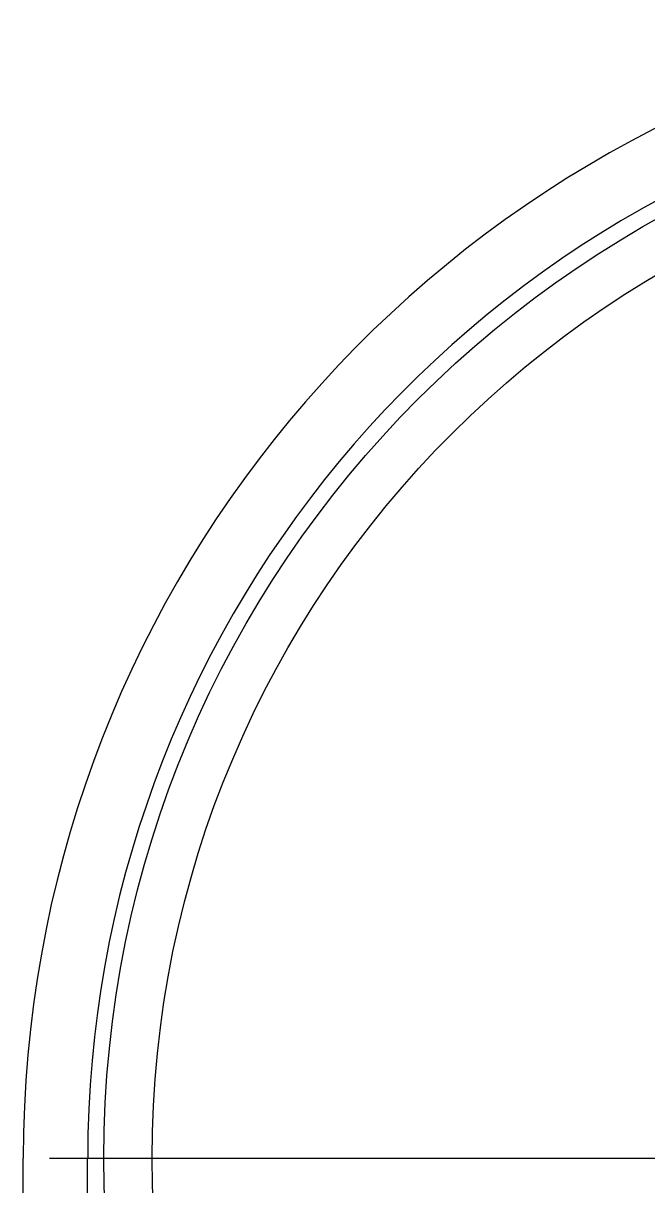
# Model space of a CAD drawing. Extents: x 4995099 to 5303443, y 4627657 to 4889583.
# Drawn here: x 5063622.6 to 5063888.1, y 4736907.9 to 4737402 of the extents above; entities that cross this region are included whole.
import ezdxf

# ---------------------------------------------------------------- set-up
doc = ezdxf.new("R2010")
doc.units = 0
doc.header["$LTSCALE"] = 1000
doc.header["$MEASUREMENT"] = 0
doc.linetypes.add('CENTER', pattern=[50.8, 31.75, -6.35, 6.35, -6.35])
doc.layers.get('0').update_dxf_attribs({"color": 4, "linetype": 'CONTINUOUS'})

msp = doc.modelspace()

# ---------------------------------------------------------------- linework, layer by layer
at = {"linetype": 'Continuous'}
for p, q in [((5063622.6, 4736463.14), (5063622.6, 4736919.6)), ((5063649.99, 4736463.14), (5063649.99, 4736919.6))]:
    msp.add_line(p, q, dxfattribs=at)
at = {"color": 0, "linetype": 'CENTER'}
msp.add_line((5063633.8, 4736919.6), (5064592.82, 4736919.6), dxfattribs=at)
at = {"linetype": 'Continuous'}
for radius in [456.46, 435.92]:
    msp.add_circle((5064113.31, 4736919.6), radius, dxfattribs=at)
for radius in [490.71, 463.31]:
    msp.add_arc((5064113.31, 4736919.6), radius, 100.562, 180, dxfattribs=at)

doc.saveas('drawing.dxf')
